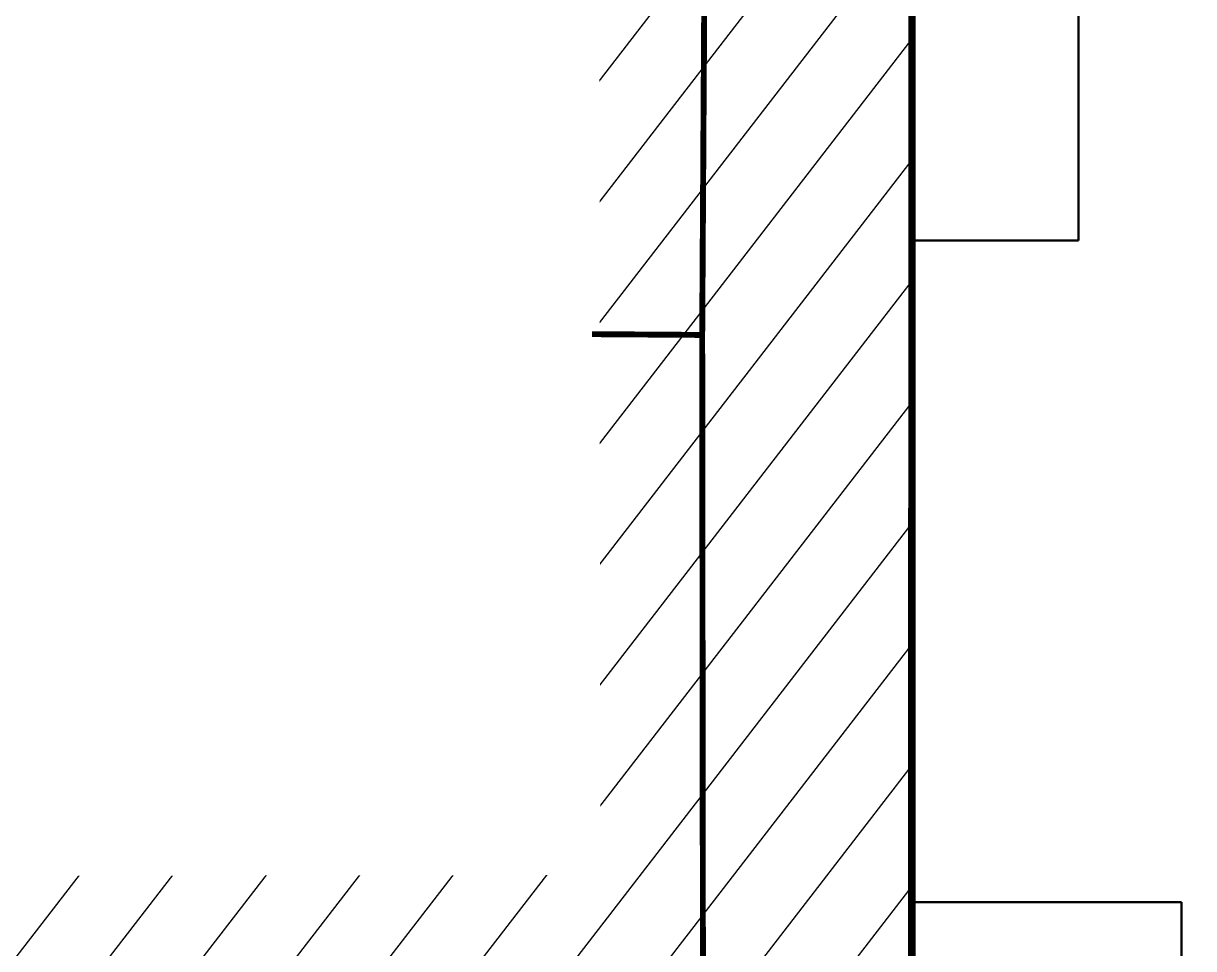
# Model space of a CAD drawing. Header units: centimetres. Extents: x -6122352 to 7132207, y -1694241 to 1947892.
# Drawn here: x 195273 to 199236, y -117691 to -114558 of the extents above; entities that cross this region are included whole.
import ezdxf

# ---------------------------------------------------------------- set-up
doc = ezdxf.new("R2010")
doc.units = ezdxf.units.CM
doc.header["$MEASUREMENT"] = 0
for name, pattern in [('2. HG-ST XR COL 3A (5V 7V 9V 11V - GF (4M & 5D-E)$0$HIDDEN', [0.375, 0.25, -0.125]), ('DASHED2', [0.375, 0.25, -0.125]), ('XR-AR-END-SETTING OUT PLAN$0$23261-XR-AR-SI-GF$0$HIDDEN', [0.375, 0.25, -0.125])]:
    doc.linetypes.add(name, pattern=pattern)
for name, color, linetype in [('23585-XR-AR-BOUNDARY WALLS AND SETBACKS$0$setback', 7, 'XR-AR-END-SETTING OUT PLAN$0$23261-XR-AR-SI-GF$0$HIDDEN'), ('@MI-REF LAYER', 7, 'Continuous'), ('B_TH_8', 7, 'Continuous')]:
    doc.layers.add(name, color=color, linetype=linetype)
for name, color, linetype, lineweight in [('@ Foundations', 4, 'DASHED2', 50), ('A-ANNO-TEXT', 3, 'Continuous', 25), ('XR-AR-END-SETTING OUT PLAN$0$23585-XR-AR-END-GROUND FLOOR$0$A-GLAZ-SILL', 8, 'Continuous', 5), ('XR-AR-END-SETTING OUT PLAN$0$23585-XR-AR-END-GROUND FLOOR$0$A-GLAZ-WNDO', 232, 'Continuous', 9), ('XR-AR-END-SETTING OUT PLAN$0$23585-XR-AR-END-GROUND FLOOR$0$A-WALL', 7, 'Continuous', 30), ('XR-AR-END-SETTING OUT PLAN$0$23585-XR-AR-END-GROUND FLOOR$0$S-COLS', 51, 'Continuous', 40), ('XR-AR-END-SETTING OUT PLAN$0$23585-XR-AR-END-GROUND FLOOR$0$S-COLS-PATT', 8, 'Continuous', 5)]:
    doc.layers.add(name, color=color, linetype=linetype, lineweight=lineweight)

# ---------------------------------------------------------------- blocks, each defined once
blk = doc.blocks.new('23585-XR-AR-BOUNDARY WALLS AND SETBACKS')
at = {"layer": '23585-XR-AR-BOUNDARY WALLS AND SETBACKS$0$setback', "ltscale": 40, "const_width": 0.05}
blk.add_lwpolyline([(496622.2089072186, 2768954.585300844), (496607.8314875885, 2768967.758914647), (496603.6765869833, 2768963.224389371), (496599.6231525759, 2768958.800751822), (496595.5697982174, 2768954.377001632), (496591.5163982162, 2768949.953201632), (496587.4629982173, 2768945.529401632), (496583.4095982172, 2768941.105601632), (496579.3561982168, 2768936.681801632), (496575.3025484073, 2768932.257947273), (496571.2491525767, 2768927.834351821), (496567.0930137162, 2768923.298279969), (496581.4700765952, 2768910.12437026), (496585.6265524817, 2768914.66065092), (496589.6799508891, 2768919.084449183), (496593.73335089, 2768923.508249182), (496597.7867508893, 2768927.932049183), (496601.8401508902, 2768932.355849182), (496605.8937747513, 2768936.779475226), (496609.94715089, 2768941.203249183), (496614.0005508893, 2768945.627049183), (496618.0539508902, 2768950.050849183)], close=True, dxfattribs=at)
blk = doc.blocks.new('A$C9d9485f6')
at = {"layer": 'A-ANNO-TEXT', "rotation": 312.4881850805905}
blk.add_blockref('23585-XR-AR-BOUNDARY WALLS AND SETBACKS', (-2377088.534775567, -1504219.252137818), dxfattribs=at)
blk = doc.blocks.new('XR-AR-END-SETTING OUT PLAN$0$23585-XR-AR-END-GROUND FLOOR$0$A$C75a8815d')
at = {"layer": 'XR-AR-END-SETTING OUT PLAN$0$23585-XR-AR-END-GROUND FLOOR$0$S-COLS', "color": 252, "lineweight": 30}
blk.add_lwpolyline([(0.04718828201293945, 13139.86978554726), (0.04718828201293945, 12139.86978602409), (250.0471882820129, 12139.86978626251), (250.0471882820129, 13139.86978602409)], close=True, dxfattribs=at)
blk = doc.blocks.new('XR-AR-END-SETTING OUT PLAN')
at = {"layer": 'XR-AR-END-SETTING OUT PLAN$0$23585-XR-AR-END-GROUND FLOOR$0$A-GLAZ-SILL', "color": 8}
blk.add_line((3250.293349877, 17540.34097003937), (3250.10262234509, 14849.99877500534), dxfattribs=at)
at = {"layer": 'XR-AR-END-SETTING OUT PLAN$0$23585-XR-AR-END-GROUND FLOOR$0$A-GLAZ-WNDO', "color": 8}
for p, q in [((3000.293349280953, 17540.3409705162), (3000.102621987462, 14849.99877643585)), ((3000.293349280953, 17540.3409705162), (3250.293349877, 17540.34097003937)), ((3150.102621391416, 14849.99877738953), (3150.293349221349, 17540.34097099304)), ((3000.293349221349, 17490.34097003937), (3150.293349042535, 17490.34097003937)), ((3150.102551832795, 16727.16475534439), (3000.1025518924, 16727.16475534439)), ((3150.102552130818, 16677.16475534439), (3000.102551653981, 16677.16475582123)), ((3150.103230431676, 15777.16475534439), (3000.103229954839, 15777.16475534439)), ((3150.103230431676, 15727.16475486755), (3000.103229954839, 15727.16475582123)), ((3150.102621510625, 14899.99877643585), (3000.102621987462, 14899.99877595901)), ((3000.102621987462, 14849.99877643585), (3250.10262234509, 14849.99877500534))]:
    blk.add_line(p, q, dxfattribs=at)
for points in [[(3050.295387819409, 17490.34096956253), (3050.102551594377, 16727.16475534439)], [(3050.102551832795, 16677.16475486755), (3050.103230193257, 15777.16475582123)], [(3050.103229895234, 15727.16475582123), (3050.102622106671, 14899.99877643585)]]:
    blk.add_lwpolyline(points, dxfattribs=at)
at = {"layer": 'XR-AR-END-SETTING OUT PLAN$0$23585-XR-AR-END-GROUND FLOOR$0$A-WALL', "color": 8}
for points in [[(3550.084660723805, 19773.27214288712), (3550.084660485387, 19523.2703499794), (3250.082569018006, 19523.2703499794), (3250.293485656381, 17540.34097003937), (3000.294974222779, 17540.34096956253), (3000.084657981992, 19773.27214288712)], [(3000.102068737149, 12899.99910259247), (3250.103869214654, 12899.99910211563), (3250.103198900819, 13749.9988026619), (3250.102675631642, 14849.99877595901), (3000.10211391747, 14849.99877595901)]]:
    blk.add_lwpolyline(points, close=True, dxfattribs=at)
at = {"layer": 'XR-AR-END-SETTING OUT PLAN$0$23585-XR-AR-END-GROUND FLOOR$0$S-COLS-PATT', "color": 8}
blk.add_blockref('XR-AR-END-SETTING OUT PLAN$0$23585-XR-AR-END-GROUND FLOOR$0$A$C75a8815d', (3000.129344239831, 5499.998310089111), dxfattribs=at)
blk = doc.blocks.new('END UNIT')
at = {"xscale": 0.001, "yscale": 0.001, "zscale": 0.001}
blk.add_blockref('XR-AR-END-SETTING OUT PLAN', (-9.150201729830158, 0), dxfattribs=at)
blk = doc.blocks.new('TH_8')
blk.add_blockref('END UNIT', (495802.3053798382, 2769197.479078153))
blk = doc.blocks.new('A$Ca7ad59d2')
at = {"layer": 'B_TH_8', "xscale": 1.000018136216304, "yscale": 1.000018136216304, "zscale": 1.000018136216304}
blk.add_blockref('TH_8', (-495803.6470986201, -2769248.051850634), dxfattribs=at)
blk = doc.blocks.new('A$Cac0110ba')
at = {"rotation": 227.5015136760979}
blk.add_blockref('A$Ca7ad59d2', (28.54929658252513, 57.49132066033781), dxfattribs=at)
at = {"layer": '@ Foundations', "linetype": 'DASHED2', "ltscale": 25}
for points in [[(35.5161456905189, 47.47953366721049), (37.5068426890648, 45.65549269830808), (38.92554122110596, 47.20381258614361), (36.93484422256006, 49.02785355551168)], [(39.39469237154117, 44.40026140632108), (40.79555322270608, 43.11667701974511), (41.74135224422207, 44.14889027830213), (40.34049139305716, 45.4324746648781)]]:
    blk.add_lwpolyline(points, close=True, dxfattribs=at)
blk = doc.blocks.new('M3 REF WITH TABLES')
at = {"color": 1, "const_width": 0.01999999999999999}
blk.add_lwpolyline([(167.884737985034, 112.251938523259), (162.7889578120667, 111.9580065612681), (153.0020466448623, 120.9014653586783), (152.7481369899469, 120.6281929407269), (153.0020466448623, 120.9014653586783), (150.6433864987339, 123.0888162064366), (150.3121443928103, 128.3450376437977)], dxfattribs=at)

msp = doc.modelspace()

# ---------------------------------------------------------------- block references
at = {"color": 94, "linetype": '2. HG-ST XR COL 3A (5V 7V 9V 11V - GF (4M & 5D-E)$0$HIDDEN', "xscale": -1000, "yscale": 1000, "zscale": 1000, "rotation": 227.4902504429082}
msp.add_blockref('A$Cac0110ba', (138096.0226727291, -114332.0896886629), dxfattribs=at)

# ---------------------------------------------------------------- next in the draw order: block references
at = {"layer": '@MI-REF LAYER', "xscale": 1000, "yscale": 1000, "zscale": 1000}
msp.add_blockref('A$C9d9485f6', (-23958.95045533385, 48155.57226163784), dxfattribs=at)

# ---------------------------------------------------------------- next in the draw order: wipeouts: each hides what was drawn before it
at = {"color": 10}
msp.add_wipeout([(137968.6050089273, -112699.88154806386), (137966.18820953698, -126973.40495409524), (198269.79932360497, -126982.9675742559), (198272.37498426886, -112711.46911353212), (192022.26143355865, -112708.32827066386), (192022.09189432164, -113008.95155569575), (144220.97485975258, -113000.47365887718), (144221.1628212024, -112699.85037546082), (137967.30578698963, -112699.8637357601)], dxfattribs=at).dxf.layer = '@MI-REF LAYER'

# ---------------------------------------------------------------- next in the draw order: hatches: boundary and pattern name
at = {"layer": '@MI-REF LAYER'}
h = msp.add_hatch(dxfattribs=at)
h.set_pattern_fill('ANSI31', color=256, scale=1999.999998458916, angle=6.722712845868625)
h.set_pattern_definition([(51.72271284586864, (-2377109764.910875, -1504175407.484143), (-196.2554993275065, 154.8669715833345), [])])
h.paths.add_polyline_path([(198270.4731260898, -126982.9677121157), (198272.3749842689, -112711.4691135321), (192022.2614333206, -112708.3282709568), (192022.091894052, -113008.9515559804), (144220.9748597195, -113000.4736589163), (144221.1628206024, -112699.8503761254), (137967.3005278277, -112699.9590492565), (137964.8895022705, -126973.500041178)])

# ---------------------------------------------------------------- next in the draw order: linework, layer by layer
at = {"layer": '@MI-REF LAYER', "color": 1, "const_width": 20}
msp.add_lwpolyline([(201245.8631761946, -132430.2427805341), (197587.222019488, -128871.0692169185), (197571.7999866149, -115613.2848010886), (197198.7840850765, -115610.6268936936), (197571.7999866149, -115613.2848010886), (197591.6539830103, -112396.5493076184), (201243.9386623601, -108602.0267088851)], dxfattribs=at)
at = {"layer": '@MI-REF LAYER', "const_width": 5.000000000000002}
msp.add_lwpolyline([(198270.4731260898, -126982.9677121157), (198272.3749842689, -112711.4691135321), (192022.2614333206, -112708.3282709568), (192022.091894052, -113008.9515559804), (144220.9748597195, -113000.4736589163), (144221.1628206024, -112699.8503761254), (137967.3005278277, -112699.9590492565), (137964.8895022705, -126973.500041178), (198270.4731260898, -126982.9677121157)], close=True, dxfattribs=at)

# ---------------------------------------------------------------- next in the draw order: wipeouts: each hides what was drawn before it
msp.add_wipeout([(190253.31879639497, -113749.24927173149), (197222.80234089177, -113742.29469227482), (197226.49442765006, -117442.29284939342), (190257.01088226167, -117449.24743141055)]).dxf.layer = '@MI-REF LAYER'

# ---------------------------------------------------------------- next in the draw order: block references
at = {"layer": '@MI-REF LAYER', "xscale": 1000, "yscale": 1000, "zscale": 1000, "rotation": 312.4882889992022}
msp.add_blockref('M3 REF WITH TABLES', (5073.57098191743, -84448.84299303715), dxfattribs=at)

doc.saveas('drawing.dxf')
